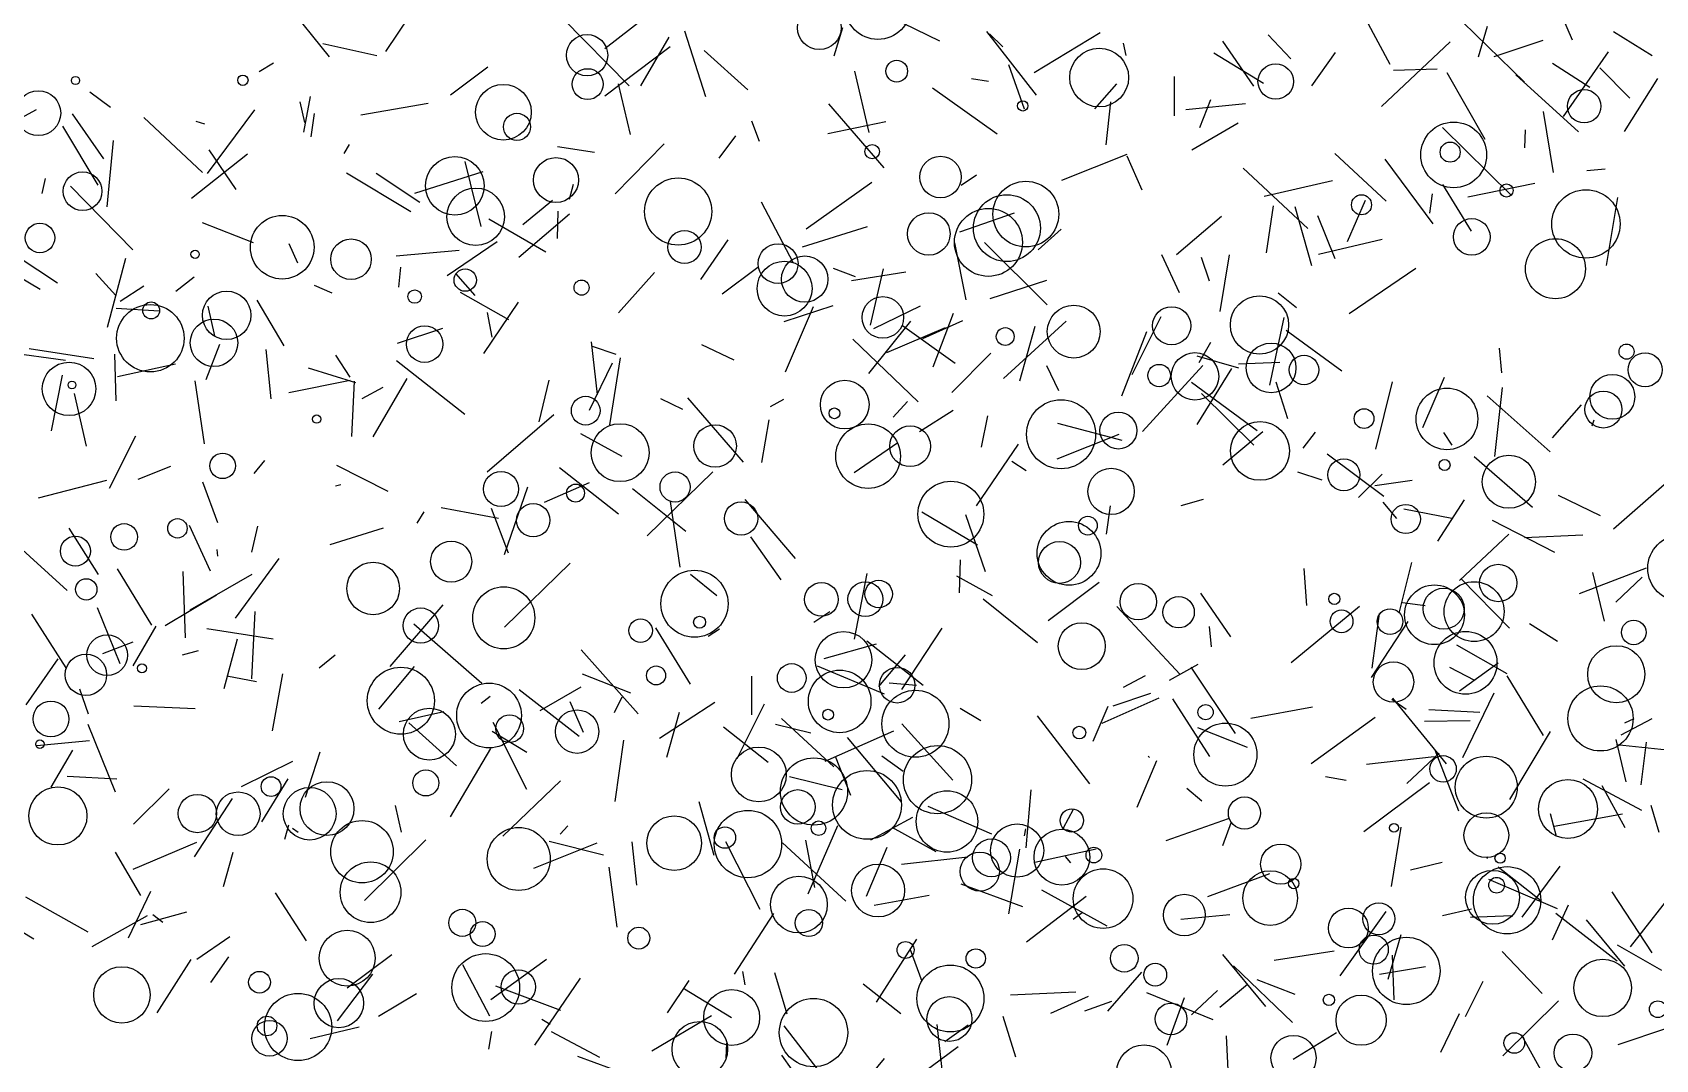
# Model space of a CAD drawing. Header units: millimetres. Extents: x -15 to 2017, y -16 to 2019.
# Drawn here: x 564.4 to 1034, y 294.9 to 592.2 of the extents above; entities that cross this region are included whole.
import ezdxf

# ---------------------------------------------------------------- set-up
doc = ezdxf.new("R2010")
doc.units = ezdxf.units.MM

msp = doc.modelspace()

# ---------------------------------------------------------------- linework, layer by layer
at = {"color": 23}
for p, q in [((1001.6, 609.1), (1009.86, 590.05)), ((802.5, 521.47), (796.13, 523.88)), ((702.24, 508.94), (688.3, 516.86)), ((711.03, 479.44), (713.92, 491.55)), ((864.81, 351.8), (863.28, 353.68))]:
    msp.add_line(p, q, dxfattribs=at)
at = {"color": 190}
for p, q in [((666.68, 586.65), (679.31, 605.51)), ((1032.99, 325.77), (1021.38, 343.39))]:
    msp.add_line(p, q, dxfattribs=at)
at = {"color": 200}
for p, q in [((748.45, 601.77), (730, 587.44)), ((848.44, 539.84), (832.62, 534.35)), ((941.25, 526.63), (936.24, 539.07)), ((558.26, 445.4), (574.51, 430.65)), ((856.36, 343.97), (875.27, 333.58))]:
    msp.add_line(p, q, dxfattribs=at)
at = {"color": 28}
msp.add_line((957.24, 582.92), (946.51, 602.84), dxfattribs=at)
at = {"color": 218}
msp.add_line((637.82, 600.53), (650.23, 585.13), dxfattribs=at)
at = {"color": 173}
for p, q in [((809.17, 598.35), (826.86, 589.71)), ((1000.65, 340.95), (988.4, 350.51))]:
    msp.add_line(p, q, dxfattribs=at)
at = {"color": 81}
for p, q in [((717.84, 596.17), (737.1, 576.67)), ((764, 516.55), (774.25, 524.19)), ((629.39, 514.69), (637.21, 501.41)), ((723.01, 476.08), (734.92, 469.48))]:
    msp.add_line(p, q, dxfattribs=at)
at = {"color": 84}
for p, q in [((759.21, 573.55), (753.16, 592.55)), ((1005.57, 338.5), (985.73, 347.02)), ((823.88, 342.39), (807.91, 339.47)), ((906.02, 306.39), (886.81, 314.19))]:
    msp.add_line(p, q, dxfattribs=at)
at = {"color": 237}
for p, q in [((798.81, 593.5), (796.23, 585.27)), ((794.51, 562.91), (811.33, 566.38)), ((934.74, 396.87), (916.93, 393.54))]:
    msp.add_line(p, q, dxfattribs=at)
at = {"color": 80}
msp.add_line((840.38, 592.45), (854.81, 574.01), dxfattribs=at)
at = {"color": 136}
for p, q in [((845.18, 588.01), (841.28, 591.77)), ((915.37, 571.47), (898.12, 569.75)), ((842.12, 429.12), (831.88, 434.76))]:
    msp.add_line(p, q, dxfattribs=at)
at = {"color": 158}
msp.add_line((854.2, 580.58), (873.28, 592.12), dxfattribs=at)
at = {"color": 71}
for p, q in [((978.2, 595.11), (996.08, 577.79)), ((634.21, 583.28), (630.04, 580.74)), ((944.87, 531.69), (950.03, 543.63)), ((944.47, 375.61), (938.48, 376.74)), ((562.44, 342), (580.45, 331.85))]:
    msp.add_line(p, q, dxfattribs=at)
at = {"color": 47}
for p, q in [((982.79, 585.06), (985.31, 593.99)), ((861.37, 488.39), (857.86, 495.67)), ((593.5, 415.68), (584.7, 412.28))]:
    msp.add_line(p, q, dxfattribs=at)
at = {"color": 233}
for p, q in [((1033, 585.44), (1021.82, 592.36)), ((1030.04, 366.96), (1013, 376.04))]:
    msp.add_line(p, q, dxfattribs=at)
at = {"color": 2}
msp.add_line((664.11, 585.37), (648.45, 588.83), dxfattribs=at)
at = {"color": 201}
for p, q in [((748.92, 587.96), (730.04, 573.68)), ((595.07, 462.82), (604.44, 466.61)), ((761.3, 464.95), (742.28, 446.43)), ((611.89, 357.72), (593.48, 349.85))]:
    msp.add_line(p, q, dxfattribs=at)
at = {"color": 206}
for p, q in [((748.52, 590.79), (740.36, 576.75)), ((605.91, 517.3), (611.27, 521.44))]:
    msp.add_line(p, q, dxfattribs=at)
at = {"color": 185}
for p, q in [((758.8, 586.97), (771.43, 575.58)), ((552.64, 532.27), (571.71, 519.71)), ((810.5, 523.73), (806.78, 507.44)), ((790.27, 512.77), (782.14, 493.83))]:
    msp.add_line(p, q, dxfattribs=at)
at = {"color": 100}
for p, q in [((880.79, 585.45), (880.09, 589.02)), ((586.7, 460.29), (594.32, 475.44)), ((613.68, 462.12), (617.98, 450.31)), ((981.71, 404.56), (974.43, 408.35)), ((713.88, 358.08), (729.68, 354.15))]:
    msp.add_line(p, q, dxfattribs=at)
at = {"color": 90}
for p, q in [((908.72, 589.64), (917.63, 576.62)), ((563.5, 500.64), (582.17, 497.83))]:
    msp.add_line(p, q, dxfattribs=at)
at = {"color": 230}
for p, q in [((928.41, 584.5), (921.89, 591.52)), ((945.29, 510.85), (964.6, 523.89)), ((662.99, 475.16), (672.82, 491.99)), ((627.9, 435.26), (610.01, 424.95)), ((753.09, 315.34), (766.67, 307.07))]:
    msp.add_line(p, q, dxfattribs=at)
at = {"color": 70}
for p, q in [((954.68, 570.71), (974.55, 589.46)), ((696.19, 582.09), (685.36, 574)), ((652.07, 460.92), (653.68, 461.32)), ((760.9, 307.53), (743.66, 297.26)), ((794.62, 288.14), (781.87, 304.6))]:
    msp.add_line(p, q, dxfattribs=at)
at = {"color": 93}
for p, q in [((1001.31, 589.8), (987.17, 585.06)), ((748.11, 308.35), (754.44, 317.77))]:
    msp.add_line(p, q, dxfattribs=at)
at = {"color": 9}
for p, q in [((851.42, 569.93), (846.9, 582.78)), ((580.11, 472.38), (576.59, 487.67)), ((673.29, 392.29), (687.14, 379.85))]:
    msp.add_line(p, q, dxfattribs=at)
at = {"color": 235}
for p, q in [((906.2, 586.31), (920.54, 577.45)), ((652.4, 466.88), (667.28, 459.38))]:
    msp.add_line(p, q, dxfattribs=at)
at = {"color": 116}
for p, q in [((941.27, 586.39), (934.45, 576.71)), ((851.41, 359.59), (851.78, 361.68))]:
    msp.add_line(p, q, dxfattribs=at)
at = {"color": 205}
for p, q in [((1014.97, 576.27), (1004.16, 583.16)), ((1018.02, 452.27), (1005.89, 458.12)), ((609.79, 449.51), (615.89, 436.32)), ((599.24, 336.87), (602.2, 334.59))]:
    msp.add_line(p, q, dxfattribs=at)
at = {"color": 89}
for p, q in [((1020.28, 586.58), (1007.2, 567.8)), ((935.49, 476.45), (931.97, 471.87)), ((725.48, 461.79), (712.48, 456.12))]:
    msp.add_line(p, q, dxfattribs=at)
at = {"color": 34}
for p, q in [((806.44, 563.25), (802.3, 580.92)), ((589.09, 492.58), (605.85, 496.26)), ((723.21, 413.45), (739.69, 394.96))]:
    msp.add_line(p, q, dxfattribs=at)
at = {"color": 236}
for p, q in [((841.01, 577.99), (836.11, 578.7)), ((811.58, 499.53), (828.59, 506.72)), ((810.9, 400.62), (791.52, 408.77))]:
    msp.add_line(p, q, dxfattribs=at)
at = {"color": 180}
for p, q in [((894.68, 579.4), (894.67, 568.03)), ((716.32, 532.55), (716.53, 540.4))]:
    msp.add_line(p, q, dxfattribs=at)
at = {"color": 168}
msp.add_line((958.15, 581.29), (970.8, 581.63), dxfattribs=at)
at = {"color": 164}
for p, q in [((973.59, 580.56), (984.55, 561.29)), ((591.35, 526.7), (586.03, 506.73)), ((886.7, 505.48), (879.49, 486.93)), ((752.62, 483.06), (746.22, 486.11))]:
    msp.add_line(p, q, dxfattribs=at)
at = {"color": 243}
for p, q in [((1011.66, 563.43), (993.55, 579.93)), ((857.81, 520.32), (841.37, 515.03))]:
    msp.add_line(p, q, dxfattribs=at)
at = {"color": 252}
for p, q in [((1017.89, 581.93), (1026.5, 573.11)), ((676.53, 542.97), (663.88, 551.32)), ((748, 382.39), (751.65, 395.42))]:
    msp.add_line(p, q, dxfattribs=at)
at = {"color": 217}
for p, q in [((1025, 563.45), (1034.58, 578.84)), ((989.51, 493.6), (988.8, 500.74)), ((599.02, 420.59), (589.07, 436.87))]:
    msp.add_line(p, q, dxfattribs=at)
at = {"color": 189}
msp.add_line((581.02, 574.98), (587.04, 570.57), dxfattribs=at)
at = {"color": 162}
for p, q in [((644.74, 573.61), (642.88, 563.33)), ((837.81, 443.73), (821.76, 453.35)), ((768.33, 382.01), (776.16, 397.86))]:
    msp.add_line(p, q, dxfattribs=at)
at = {"color": 10}
for p, q in [((737.44, 562.64), (733.97, 577.25)), ((876.31, 572.09), (874.94, 559.63)), ((694.23, 535.97), (689.57, 554.83))]:
    msp.add_line(p, q, dxfattribs=at)
at = {"color": 178}
for p, q in [((824.8, 576.1), (843.52, 562.86)), ((805.95, 535.91), (787.07, 529.97)), ((941.63, 302.59), (929.15, 294.87))]:
    msp.add_line(p, q, dxfattribs=at)
at = {"color": 163}
for p, q in [((871.75, 570.06), (878.14, 577.27)), ((914.71, 552.87), (933.39, 535.44)), ((731.43, 478.61), (734.56, 497.99)), ((1004.67, 362.38), (1024.37, 366.02))]:
    msp.add_line(p, q, dxfattribs=at)
at = {"color": 58}
for p, q in [((549.02, 561.02), (565.61, 569.85)), ((638.57, 531.09), (641.07, 525.51))]:
    msp.add_line(p, q, dxfattribs=at)
at = {"color": 242}
for p, q in [((575.94, 568.56), (585.04, 555.62)), ((683.04, 506.45), (669.93, 502.09)), ((901.28, 498.59), (913.3, 495.04)), ((832.63, 429.92), (832.87, 439.5)), ((907.29, 314.82), (899.76, 307.79))]:
    msp.add_line(p, q, dxfattribs=at)
at = {"color": 76}
msp.add_line((628.69, 569.77), (615, 551.29), dxfattribs=at)
at = {"color": 79}
msp.add_line((643.23, 566.12), (641.88, 572.07), dxfattribs=at)
at = {"color": 246}
msp.add_line((645.91, 568.7), (644.95, 561.99), dxfattribs=at)
at = {"color": 4}
for p, q in [((659.46, 568.36), (678.96, 571.7)), ((696.77, 307.46), (688.99, 322.28))]:
    msp.add_line(p, q, dxfattribs=at)
at = {"color": 223}
for p, q in [((810.8, 552.93), (794.79, 571.55)), ((751.84, 437.4), (749, 456.35)), ((990.91, 405.93), (1001.41, 388.66))]:
    msp.add_line(p, q, dxfattribs=at)
at = {"color": 60}
for p, q in [((905.22, 572.7), (902.05, 564.51)), ((996.03, 445.93), (1012.9, 446.75)), ((735.42, 387.29), (732.88, 369.61))]:
    msp.add_line(p, q, dxfattribs=at)
at = {"color": 226}
for p, q in [((1004.46, 551.65), (1001.57, 569.31)), ((714.87, 543.53), (706.34, 536.52)), ((789.6, 389.31), (779.34, 391.85)), ((853.25, 372.94), (851.83, 356.11))]:
    msp.add_line(p, q, dxfattribs=at)
at = {"color": 143}
msp.add_line((583.43, 547.95), (573.27, 565.08), dxfattribs=at)
at = {"color": 20}
for p, q in [((596.71, 567.56), (613.68, 551.67)), ((1011.97, 429.79), (1031.32, 437.18)), ((886.31, 405.91), (879.99, 402.59))]:
    msp.add_line(p, q, dxfattribs=at)
at = {"color": 86}
for p, q in [((611.69, 566.45), (614.18, 565.69)), ((833.02, 345.71), (850.79, 339.16)), ((564.84, 329.75), (545.62, 341.25))]:
    msp.add_line(p, q, dxfattribs=at)
at = {"color": 172}
for p, q in [((772.41, 566.57), (774.7, 560.67)), ((683.15, 426.45), (667.85, 408.64))]:
    msp.add_line(p, q, dxfattribs=at)
at = {"color": 250}
for p, q in [((899.84, 558.17), (913.18, 565.99)), ((814.79, 473.4), (802.12, 464.65)), ((805.72, 342.14), (811.73, 356.35)), ((1037.4, 303.93), (1023.03, 299.17))]:
    msp.add_line(p, q, dxfattribs=at)
at = {"color": 39}
for p, q in [((972.33, 564.62), (992.31, 544.99)), ((991.8, 370.12), (1003.6, 389.84))]:
    msp.add_line(p, q, dxfattribs=at)
at = {"color": 120}
msp.add_line((996.21, 563.93), (996.06, 558.72), dxfattribs=at)
at = {"color": 52}
for p, q in [((587.84, 560.9), (586.01, 541.71)), ((754.79, 403.48), (744.78, 419.83)), ((620.63, 405.95), (629.3, 404.3))]:
    msp.add_line(p, q, dxfattribs=at)
at = {"color": 121}
for p, q in [((654.6, 557.12), (656.2, 559.76)), ((890.3, 399.44), (873.83, 392.13))]:
    msp.add_line(p, q, dxfattribs=at)
at = {"color": 231}
for p, q in [((727.03, 557.45), (716.31, 559.1)), ((991.48, 446.91), (977.22, 433.49)), ((764.35, 391.16), (777.29, 380.99)), ((977.16, 308.08), (971.72, 296.92))]:
    msp.add_line(p, q, dxfattribs=at)
at = {"color": 207}
for p, q in [((732.99, 545.41), (747.19, 559.91)), ((627.94, 441.74), (629.68, 449.27)), ((665.86, 448.7), (650.49, 443.83)), ((893.34, 404.64), (901.7, 409.28)), ((595.77, 333.97), (609.1, 337.66))]:
    msp.add_line(p, q, dxfattribs=at)
at = {"color": 38}
for p, q in [((763.1, 555.76), (767.93, 562.28)), ((968.71, 539.87), (969.48, 545.47))]:
    msp.add_line(p, q, dxfattribs=at)
at = {"color": 57}
for p, q in [((610.41, 544.2), (626.69, 557)), ((576.02, 384.4), (569.78, 373.69))]:
    msp.add_line(p, q, dxfattribs=at)
at = {"color": 154}
for p, q in [((623.36, 546.74), (615.6, 558.14)), ((937.55, 462.54), (930.44, 464.87)), ((821.85, 317.47), (818.42, 326.65))]:
    msp.add_line(p, q, dxfattribs=at)
at = {"color": 63}
for p, q in [((862.2, 549.39), (881.08, 556.95)), ((807.21, 548.7), (788.29, 535.26)), ((1012.48, 484.34), (1004.1, 474.87)), ((902.33, 429.85), (910.98, 417.18))]:
    msp.add_line(p, q, dxfattribs=at)
at = {"color": 97}
for p, q in [((885.44, 546.48), (881.13, 556.34)), ((813.08, 362.12), (825.78, 355.08)), ((1008.64, 339.54), (1004.03, 329.47))]:
    msp.add_line(p, q, dxfattribs=at)
at = {"color": 135}
for p, q in [((956.03, 543.36), (941.22, 557.15)), ((763.18, 419.48), (759.94, 417.35))]:
    msp.add_line(p, q, dxfattribs=at)
at = {"color": 166}
for p, q in [((955.68, 555.46), (969.54, 536.76)), ((722.61, 388.41), (705.28, 401.85)), ((637.46, 358.7), (638.57, 362.81))]:
    msp.add_line(p, q, dxfattribs=at)
at = {"color": 18}
for p, q in [((567.26, 545.59), (568.24, 549.92)), ((618.05, 440.56), (617.87, 442.46)), ((1003.43, 366.1), (1005.23, 359.53))]:
    msp.add_line(p, q, dxfattribs=at)
at = {"color": 106}
for p, q in [((655.28, 551.54), (673.94, 540.35)), ((585.85, 462.43), (566.13, 457.38))]:
    msp.add_line(p, q, dxfattribs=at)
at = {"color": 169}
for p, q in [((675.04, 545.67), (694.84, 551.94)), ((1005.15, 337.27), (1022.81, 323.44))]:
    msp.add_line(p, q, dxfattribs=at)
at = {"color": 27}
for p, q in [((833.06, 547.93), (837.56, 550.97)), ((955.4, 457.89), (938.97, 470.13))]:
    msp.add_line(p, q, dxfattribs=at)
at = {"color": 199}
msp.add_line((1014.12, 552.22), (1019.35, 552.73), dxfattribs=at)
at = {"color": 222}
for p, q in [((593.46, 529.2), (575.42, 547.65)), ((845.33, 492), (863.49, 508.56)), ((677.7, 453.37), (675.59, 450.14)), ((697.06, 312.28), (713.19, 323.89))]:
    msp.add_line(p, q, dxfattribs=at)
at = {"color": 197}
for p, q in [((720.9, 548.19), (719.71, 543.85)), ((801.4, 520.34), (817.13, 522.89)), ((700.97, 420.03), (719.97, 438.59)), ((809.25, 402.82), (817.03, 412.04)), ((644.77, 300.99), (658.99, 304.36)), ((826.01, 304.98), (827.48, 292.03))]:
    msp.add_line(p, q, dxfattribs=at)
at = {"color": 115}
for p, q in [((940.52, 549.19), (920.79, 544.65)), ((719.83, 539.53), (705.14, 527.03)), ((895.36, 527.85), (908.4, 539)), ((902.6, 487.69), (917.74, 472.7)), ((670.48, 392.74), (683.44, 395.65))]:
    msp.add_line(p, q, dxfattribs=at)
at = {"color": 19}
msp.add_line((980.72, 534.66), (972.38, 548.13), dxfattribs=at)
at = {"color": 74}
msp.add_line((999.07, 548.44), (979.67, 544.44), dxfattribs=at)
at = {"color": 203}
for p, q in [((775.27, 543.15), (784.49, 525.48)), ((908.81, 356.83), (911.29, 363.7))]:
    msp.add_line(p, q, dxfattribs=at)
at = {"color": 98}
for p, q in [((921.44, 528.38), (923.49, 542)), ((717.33, 309.1), (698.49, 316.12)), ((989.75, 295.98), (1005.91, 311.84))]:
    msp.add_line(p, q, dxfattribs=at)
at = {"color": 208}
for p, q in [((934.58, 524.61), (929.68, 541.71)), ((665.8, 489.39), (659.77, 486.08))]:
    msp.add_line(p, q, dxfattribs=at)
at = {"color": 95}
msp.add_line((1019.8, 524.74), (1023.01, 544.4), dxfattribs=at)
at = {"color": 118}
for p, q in [((628.37, 531.23), (613.6, 537.05)), ((813.46, 480.78), (817.55, 485.35))]:
    msp.add_line(p, q, dxfattribs=at)
at = {"color": 41}
for p, q in [((696.46, 538.24), (712.92, 528.64)), ((753.47, 447.75), (738, 460.09)), ((647.53, 383.81), (643.38, 370.68)), ((796.63, 382.67), (801.13, 371.43))]:
    msp.add_line(p, q, dxfattribs=at)
at = {"color": 55}
for p, q in [((684.39, 521.81), (698.91, 531.65)), ((860.82, 468.71), (878.79, 475.86)), ((960.78, 427.12), (967.34, 426.25))]:
    msp.add_line(p, q, dxfattribs=at)
at = {"color": 53}
msp.add_line((757.76, 520.62), (765.66, 532.16), dxfattribs=at)
at = {"color": 194}
for p, q in [((831.17, 531.29), (834.45, 514.81)), ((638.65, 487.94), (656.39, 491.52))]:
    msp.add_line(p, q, dxfattribs=at)
at = {"color": 179}
msp.add_line((857.93, 513.33), (839.83, 531.38), dxfattribs=at)
at = {"color": 151}
for p, q in [((855.38, 529.26), (862.07, 535.23)), ((936.49, 527.94), (954.88, 532.34))]:
    msp.add_line(p, q, dxfattribs=at)
at = {"color": 46}
msp.add_line((566.66, 517.74), (547.34, 529.23), dxfattribs=at)
at = {"color": 32}
for p, q in [((687.91, 529.04), (669.65, 527.42)), ((877.09, 397.28), (887.93, 400.88)), ((865.46, 367.27), (862.62, 361.82)), ((781.14, 296.14), (784.07, 291.89))]:
    msp.add_line(p, q, dxfattribs=at)
at = {"color": 12}
msp.add_line((896.21, 516.75), (891.12, 527.81), dxfattribs=at)
at = {"color": 31}
for p, q in [((902.48, 527.08), (904.82, 520.23)), ((744.37, 522.69), (734.01, 511.03)), ((574.49, 376.88), (588.87, 376.15))]:
    msp.add_line(p, q, dxfattribs=at)
at = {"color": 61}
for p, q in [((908.05, 511.35), (910.76, 527.84)), ((695.01, 499.26), (705.08, 514.13)), ((772.41, 405.84), (772.42, 394.61))]:
    msp.add_line(p, q, dxfattribs=at)
at = {"color": 16}
for p, q in [((588.55, 516), (582.78, 522.4)), ((813.48, 389.96), (793.61, 381.1))]:
    msp.add_line(p, q, dxfattribs=at)
at = {"color": 142}
for p, q in [((670.45, 518.42), (671.02, 524.27)), ((902.97, 495.81), (885.53, 476.65))]:
    msp.add_line(p, q, dxfattribs=at)
at = {"color": 64}
for p, q in [((686.81, 522.39), (692.45, 516.01)), ((834.36, 452.65), (840.02, 436.16))]:
    msp.add_line(p, q, dxfattribs=at)
at = {"color": 22}
for p, q in [((596.69, 518.75), (589.78, 514.27)), ((901.95, 496.64), (905.27, 502.53))]:
    msp.add_line(p, q, dxfattribs=at)
at = {"color": 128}
for p, q in [((645.92, 518.98), (651.01, 516.79)), ((781.06, 433.68), (772.29, 446.18))]:
    msp.add_line(p, q, dxfattribs=at)
at = {"color": 247}
for p, q in [((930.07, 512.49), (924.82, 516.72)), ((775.4, 467.68), (777.54, 480.05)), ((821.09, 476.67), (830.76, 482.88)), ((719.87, 398.48), (723.71, 389.66))]:
    msp.add_line(p, q, dxfattribs=at)
at = {"color": 36}
for p, q in [((601.12, 511.52), (588.62, 512.23)), ((845.13, 307.4), (848.77, 295.7))]:
    msp.add_line(p, q, dxfattribs=at)
at = {"color": 129}
for p, q in [((617.21, 504.36), (615.27, 512.92)), ((745.86, 387.93), (761.8, 398.3))]:
    msp.add_line(p, q, dxfattribs=at)
at = {"color": 249}
for p, q in [((781.89, 508.53), (796.04, 513.14)), ((980.38, 392.9), (967.17, 392.75))]:
    msp.add_line(p, q, dxfattribs=at)
at = {"color": 253}
for p, q in [((807.85, 506.51), (821.33, 513.04)), ((1025.1, 392.38), (1027.74, 393.59))]:
    msp.add_line(p, q, dxfattribs=at)
at = {"color": 212}
msp.add_line((697.42, 504), (696.09, 511.09), dxfattribs=at)
at = {"color": 219}
for p, q in [((818.42, 508.58), (806.26, 493.41)), ((1016.12, 479.97), (1015.56, 478.25)), ((920.4, 476.6), (908.83, 466.92)), ((997.54, 421.06), (1005.57, 415.96))]:
    msp.add_line(p, q, dxfattribs=at)
at = {"color": 216}
for p, q in [((816.09, 507.31), (831.34, 496.44)), ((911.26, 494.9), (901.26, 478.72)), ((1021.81, 448.46), (1039.53, 463.98))]:
    msp.add_line(p, q, dxfattribs=at)
at = {"color": 240}
for p, q in [((821.99, 503.55), (833.59, 508.77)), ((832.83, 396.56), (838.76, 393.01))]:
    msp.add_line(p, q, dxfattribs=at)
at = {"color": 195}
for p, q in [((830.77, 510.82), (824.9, 495.28)), ((879.63, 474.02), (861.01, 479.01)), ((603.95, 373.25), (593.63, 363.02))]:
    msp.add_line(p, q, dxfattribs=at)
at = {"color": 127}
for p, q in [((850.11, 491.3), (854.47, 507.12)), ((806.92, 358.46), (819.11, 365.02))]:
    msp.add_line(p, q, dxfattribs=at)
at = {"color": 105}
msp.add_line((890.88, 509.83), (882.51, 493.09), dxfattribs=at)
at = {"color": 204}
for p, q in [((922.36, 490.09), (926.49, 509.68)), ((580.98, 387.11), (565.7, 385.71))]:
    msp.add_line(p, q, dxfattribs=at)
at = {"color": 191}
for p, q in [((726.08, 502.59), (727.84, 487.33)), ((578.06, 402.13), (580.58, 394.94)), ((660.52, 340.93), (678.24, 358.46))]:
    msp.add_line(p, q, dxfattribs=at)
at = {"color": 91}
for p, q in [((801.74, 503.42), (820.65, 485.29)), ((972.28, 351.88), (963.11, 349.69))]:
    msp.add_line(p, q, dxfattribs=at)
at = {"color": 210}
msp.add_line((943.24, 494.14), (927.14, 505.86), dxfattribs=at)
at = {"color": 221}
for p, q in [((557.09, 499.61), (574.02, 497.34)), ((899.53, 408.4), (912.38, 389.27)), ((788.1, 358.38), (790.7, 344.64))]:
    msp.add_line(p, q, dxfattribs=at)
at = {"color": 214}
for p, q in [((588.65, 485.54), (588.28, 499.01)), ((835.16, 304.82), (828.35, 300.02))]:
    msp.add_line(p, q, dxfattribs=at)
at = {"color": 103}
for p, q in [((614.65, 491.71), (618.65, 501.9)), ((795.95, 277.09), (810.93, 295.2))]:
    msp.add_line(p, q, dxfattribs=at)
at = {"color": 228}
for p, q in [((631.93, 500.4), (633.45, 486.08)), ((707.45, 373.08), (697.68, 392.41))]:
    msp.add_line(p, q, dxfattribs=at)
at = {"color": 87}
msp.add_line((656.34, 492.37), (652.24, 498.74), dxfattribs=at)
at = {"color": 139}
msp.add_line((726.35, 501.4), (733.21, 499.02), dxfattribs=at)
at = {"color": 7}
for p, q in [((767.46, 497.31), (758.05, 501.78)), ((754.76, 435.34), (762.37, 429.15)), ((820.19, 329.68), (808.49, 311.46)), ((875.53, 308.91), (885.31, 320.19)), ((714.22, 305), (711.79, 306.48))]:
    msp.add_line(p, q, dxfattribs=at)
at = {"color": 8}
for p, q in [((841.71, 499.29), (830.36, 487.91)), ((643.68, 329.27), (634.74, 343.16))]:
    msp.add_line(p, q, dxfattribs=at)
at = {"color": 11}
for p, q in [((570, 476.88), (573.16, 493)), ((805.76, 435.53), (802.19, 416.58))]:
    msp.add_line(p, q, dxfattribs=at)
at = {"color": 37}
for p, q in [((644.19, 495.11), (657.94, 490.82)), ((954.12, 319.63), (967.4, 321.76))]:
    msp.add_line(p, q, dxfattribs=at)
at = {"color": 175}
for p, q in [((689.52, 481.54), (669.8, 497.16)), ((988.48, 409.59), (977.21, 401.46))]:
    msp.add_line(p, q, dxfattribs=at)
at = {"color": 124}
for p, q in [((725.62, 482.84), (732.25, 496.51)), ((904.41, 342.03), (922.41, 348.68))]:
    msp.add_line(p, q, dxfattribs=at)
at = {"color": 229}
for p, q in [((913.35, 496.24), (925.27, 496.68)), ((793.46, 410.98), (808.61, 415.2)), ((647.35, 408.28), (652.02, 412.01)), ((969.89, 382.52), (950.33, 380.28))]:
    msp.add_line(p, q, dxfattribs=at)
at = {"color": 133}
msp.add_line((611.43, 491.33), (614.12, 473.11), dxfattribs=at)
at = {"color": 239}
for p, q in [((657.55, 491.19), (656.74, 475.17)), ((830.65, 375.76), (815.92, 392.01))]:
    msp.add_line(p, q, dxfattribs=at)
at = {"color": 21}
for p, q in [((899.75, 490.9), (918.69, 476.95)), ((664.66, 396.29), (675, 408.67)), ((641.28, 360.61), (639.63, 361.77))]:
    msp.add_line(p, q, dxfattribs=at)
at = {"color": 117}
for p, q in [((927.55, 480.34), (924.2, 490.95)), ((796.28, 379.62), (781.17, 393.54))]:
    msp.add_line(p, q, dxfattribs=at)
at = {"color": 192}
for p, q in [((957.77, 491.07), (952.98, 471.57)), ((884.04, 367.89), (889.74, 381.42))]:
    msp.add_line(p, q, dxfattribs=at)
at = {"color": 152}
for p, q in [((966.64, 477.78), (972.94, 492.34)), ((975.03, 451.5), (961.11, 454.18)), ((873.04, 432.96), (858.31, 421.85)), ((816.36, 378.29), (810.15, 382.7)), ((598.59, 343.54), (592.12, 329.96))]:
    msp.add_line(p, q, dxfattribs=at)
at = {"color": 92}
msp.add_line((987.45, 469.44), (989.72, 489.41), dxfattribs=at)
at = {"color": 66}
for p, q in [((753.97, 486.41), (770.07, 467.82)), ((977.07, 366.72), (970.17, 384.46)), ((717.18, 375.53), (700.47, 359.53))]:
    msp.add_line(p, q, dxfattribs=at)
at = {"color": 132}
msp.add_line((777.9, 483.89), (781.81, 485.98), dxfattribs=at)
at = {"color": 224}
for p, q in [((985.22, 486.96), (1003.47, 470.8)), ((878.16, 425.98), (896.46, 406.35)), ((622.2, 370.42), (611.19, 353.59))]:
    msp.add_line(p, q, dxfattribs=at)
at = {"color": 62}
for p, q in [((695.98, 465.02), (715.22, 481.61)), ((962.3, 421.62), (951.7, 405.42))]:
    msp.add_line(p, q, dxfattribs=at)
at = {"color": 114}
for p, q in [((840.76, 481.19), (838.85, 472.12)), ((702.13, 441.47), (697.25, 454.36)), ((841.96, 360.07), (823.58, 368.08)), ((764.91, 358.01), (774.82, 338.44))]:
    msp.add_line(p, q, dxfattribs=at)
at = {"color": 138}
for p, q in [((975.11, 472.74), (972.69, 476.34)), ((564.14, 423.76), (574.06, 408.26)), ((593.81, 397.21), (611.49, 396.48))]:
    msp.add_line(p, q, dxfattribs=at)
at = {"color": 244}
for p, q in [((837.55, 455.13), (849.7, 473.03)), ((985.21, 353.06), (985.5, 353.63)), ((980.7, 338.42), (972.3, 336.48))]:
    msp.add_line(p, q, dxfattribs=at)
at = {"color": 67}
msp.add_line((631.61, 468.23), (628.45, 464.5), dxfattribs=at)
at = {"color": 29}
for p, q in [((733.98, 452.73), (716.93, 466.15)), ((869.82, 313.15), (858.91, 308.19))]:
    msp.add_line(p, q, dxfattribs=at)
at = {"color": 6}
for p, q in [((847.79, 468.08), (851.93, 465.34)), ((875.1, 446.91), (876.3, 455.16))]:
    msp.add_line(p, q, dxfattribs=at)
at = {"color": 156}
for p, q in [((981.51, 469.44), (998.36, 454.71)), ((955.11, 456.21), (959, 451.52)), ((580.44, 391.91), (588.42, 372.33))]:
    msp.add_line(p, q, dxfattribs=at)
at = {"color": 25}
for p, q in [((707.67, 460.54), (700.94, 440.94)), ((887.2, 382.73), (887.62, 382.29))]:
    msp.add_line(p, q, dxfattribs=at)
at = {"color": 109}
for p, q in [((954.88, 464.29), (948.06, 457.54)), ((962.04, 374.74), (971.34, 383.58)), ((696.47, 297.92), (697.29, 303))]:
    msp.add_line(p, q, dxfattribs=at)
at = {"color": 146}
msp.add_line((963.52, 462.43), (952.74, 460.94), dxfattribs=at)
at = {"color": 73}
msp.add_line((785.16, 439.89), (770.61, 456.99), dxfattribs=at)
at = {"color": 107}
msp.add_line((903.11, 456.99), (896.67, 455.13), dxfattribs=at)
at = {"color": 51}
for p, q in [((970.96, 444.89), (978.74, 456.91)), ((1015.72, 435.82), (1019.08, 421.77)), ((674.78, 420.95), (694.42, 403.79)), ((854.44, 351.99), (872.1, 355.87))]:
    msp.add_line(p, q, dxfattribs=at)
at = {"color": 170}
for p, q in [((699.22, 451.51), (682.67, 454.54)), ((662.83, 319.59), (652.61, 306.1))]:
    msp.add_line(p, q, dxfattribs=at)
at = {"color": 101}
for p, q in [((1004.8, 441.59), (986.82, 450.86)), ((1025.21, 361.95), (1018.51, 374.07)), ((876.6, 311.66), (868.74, 308.9))]:
    msp.add_line(p, q, dxfattribs=at)
at = {"color": 188}
for p, q in [((574.95, 448.7), (583.44, 435.3)), ((583.16, 425.72), (589.77, 409.46)), ((1031.27, 386.75), (1029.66, 374.35))]:
    msp.add_line(p, q, dxfattribs=at)
at = {"color": 130}
for p, q in [((635.72, 439.92), (623.07, 422.65)), ((1030.1, 434.48), (1022.51, 427.27))]:
    msp.add_line(p, q, dxfattribs=at)
at = {"color": 209}
msp.add_line((933.07, 426.28), (932.3, 437.01), dxfattribs=at)
at = {"color": 150}
for p, q in [((963.34, 438.73), (959.77, 424.44)), ((991.02, 406.56), (976.43, 414.77)), ((723.11, 402.65), (711.22, 395.76))]:
    msp.add_line(p, q, dxfattribs=at)
at = {"color": 83}
for p, q in [((607.95, 436.17), (608.65, 416.97)), ((805.76, 416.07), (822.06, 403.27))]:
    msp.add_line(p, q, dxfattribs=at)
at = {"color": 181}
for p, q in [((977.74, 434.03), (991.75, 419.77)), ((621.59, 330.39), (611.99, 323.84))]:
    msp.add_line(p, q, dxfattribs=at)
at = {"color": 78}
for p, q in [((602.85, 420.47), (617.65, 429.42)), ((941.01, 326.26), (923.64, 323.54))]:
    msp.add_line(p, q, dxfattribs=at)
at = {"color": 14}
for p, q in [((839.44, 428.21), (855.17, 415.57)), ((871.26, 387.02), (875.6, 397.13))]:
    msp.add_line(p, q, dxfattribs=at)
at = {"color": 225}
for p, q in [((627.92, 405.05), (628.91, 424.6)), ((600.15, 420.31), (593.51, 408.79))]:
    msp.add_line(p, q, dxfattribs=at)
at = {"color": 153}
msp.add_line((795.11, 424.44), (790.45, 421.37), dxfattribs=at)
at = {"color": 174}
msp.add_line((928.51, 409.83), (948.35, 426.14), dxfattribs=at)
at = {"color": 245}
for p, q in [((954, 424), (951.91, 408.18)), ((870.28, 374.67), (855.2, 394.36)), ((929.73, 313.69), (918.68, 317.97))]:
    msp.add_line(p, q, dxfattribs=at)
at = {"color": 196}
for p, q in [((614.86, 419.68), (634.1, 416.67)), ((921.25, 310.24), (908.79, 325.25))]:
    msp.add_line(p, q, dxfattribs=at)
at = {"color": 147}
msp.add_line((827.52, 419.69), (815.88, 402.02), dxfattribs=at)
at = {"color": 17}
for p, q in [((904.87, 420.26), (905.43, 414.37)), ((727.75, 357.54), (709.41, 350.13))]:
    msp.add_line(p, q, dxfattribs=at)
at = {"color": 134}
msp.add_line((607.81, 412.01), (612.46, 413.23), dxfattribs=at)
at = {"color": 232}
msp.add_line((619.92, 402.28), (623.79, 416.6), dxfattribs=at)
at = {"color": 187}
msp.add_line((562.58, 397.5), (571.92, 410.85), dxfattribs=at)
at = {"color": 85}
for p, q in [((633.88, 390.05), (636.89, 406.49)), ((757.19, 369.61), (761.58, 354.02))]:
    msp.add_line(p, q, dxfattribs=at)
at = {"color": 122}
msp.add_line((723.42, 406.56), (737.44, 401.06), dxfattribs=at)
at = {"color": 155}
msp.add_line((820.22, 403.14), (812.22, 403.84), dxfattribs=at)
at = {"color": 123}
for p, q in [((694.28, 398.02), (696.84, 400.09)), ((915.96, 385.16), (901.53, 390.88))]:
    msp.add_line(p, q, dxfattribs=at)
at = {"color": 69}
for p, q in [((734.91, 399.74), (732.73, 395.27)), ((639.64, 381.12), (624.81, 373.77))]:
    msp.add_line(p, q, dxfattribs=at)
at = {"color": 113}
msp.add_line((894.2, 399.29), (904.97, 382.59), dxfattribs=at)
at = {"color": 72}
msp.add_line((973.47, 380.51), (957.96, 399.43), dxfattribs=at)
at = {"color": 141}
msp.add_line((978.19, 382.33), (987.26, 401), dxfattribs=at)
at = {"color": 144}
msp.add_line((961.85, 396.22), (957.66, 399.07), dxfattribs=at)
at = {"color": 165}
for p, q in [((983.16, 395.37), (968.36, 396.13)), ((1006.32, 350.83), (995.29, 336.08))]:
    msp.add_line(p, q, dxfattribs=at)
at = {"color": 82}
for p, q in [((697.39, 389.91), (707.43, 383.82)), ((960.23, 330.95), (956.56, 318.04))]:
    msp.add_line(p, q, dxfattribs=at)
at = {"color": 167}
for p, q in [((952.89, 393.86), (934.38, 380.44)), ((815.68, 308.07), (804.74, 316.66))]:
    msp.add_line(p, q, dxfattribs=at)
at = {"color": 42}
msp.add_line((1024.06, 388.9), (1032.97, 393.54), dxfattribs=at)
at = {"color": 88}
msp.add_line((800.12, 388.04), (815.61, 369.61), dxfattribs=at)
at = {"color": 112}
msp.add_line((1022.5, 387.51), (1025.35, 375.29), dxfattribs=at)
at = {"color": 186}
for p, q in [((1022.67, 386.06), (1039.2, 384.37)), ((958.33, 312.16), (957.87, 325.13))]:
    msp.add_line(p, q, dxfattribs=at)
at = {"color": 43}
for p, q in [((696.99, 384.86), (685.24, 365.12)), ((781.37, 357.62), (799.7, 340.7))]:
    msp.add_line(p, q, dxfattribs=at)
at = {"color": 145}
for p, q in [((638.32, 376.15), (630.67, 363.65)), ((902.71, 369.63), (898.34, 373.31))]:
    msp.add_line(p, q, dxfattribs=at)
at = {"color": 104}
for p, q in [((798.68, 372.94), (783.45, 376.7)), ((671.21, 360.7), (669.45, 368.37)), ((928.92, 305.57), (911.88, 322.02)), ((664.58, 307.46), (675.57, 314.02))]:
    msp.add_line(p, q, dxfattribs=at)
at = {"color": 234}
msp.add_line((949.61, 360.86), (968.6, 375.07), dxfattribs=at)
at = {"color": 99}
msp.add_line((1035, 360.63), (1032.72, 368.39), dxfattribs=at)
at = {"color": 35}
for p, q in [((719.34, 362.5), (717.13, 360.08)), ((767.49, 319.54), (778.93, 337.13))]:
    msp.add_line(p, q, dxfattribs=at)
at = {"color": 54}
msp.add_line((797.34, 362.52), (788.74, 342.72), dxfattribs=at)
at = {"color": 248}
msp.add_line((892.44, 358.29), (910.39, 364.67), dxfattribs=at)
at = {"color": 126}
msp.add_line((960.24, 362.14), (957.49, 344.99), dxfattribs=at)
at = {"color": 202}
for p, q in [((737.86, 357.85), (739.21, 345.32)), ((1022.85, 328.09), (1035.72, 320.74)), ((978.98, 307.33), (984.05, 317.58)), ((995.09, 302.14), (1004.31, 285.31))]:
    msp.add_line(p, q, dxfattribs=at)
at = {"color": 45}
msp.add_line((588.36, 354.85), (595.66, 342.33), dxfattribs=at)
at = {"color": 24}
for p, q in [((622.39, 354.82), (619.61, 344.9)), ((779.12, 320.05), (782.67, 308.12))]:
    msp.add_line(p, q, dxfattribs=at)
at = {"color": 119}
msp.add_line((815.82, 351.45), (835.02, 353.59), dxfattribs=at)
at = {"color": 94}
msp.add_line((846.86, 337.06), (850.11, 355.74), dxfattribs=at)
at = {"color": 182}
msp.add_line((731.14, 350.53), (733.49, 333.22), dxfattribs=at)
at = {"color": 254}
msp.add_line((1026.74, 327.52), (1041.09, 345.79), dxfattribs=at)
at = {"color": 3}
for p, q in [((851.99, 328.97), (869.22, 342.13)), ((909.71, 301.78), (910.5, 285.89))]:
    msp.add_line(p, q, dxfattribs=at)
at = {"color": 160}
msp.add_line((597.61, 336.48), (581.66, 327.54), dxfattribs=at)
at = {"color": 56}
msp.add_line((865.49, 335.55), (868.07, 337.47), dxfattribs=at)
at = {"color": 159}
msp.add_line((910.86, 336.74), (896.6, 335.42), dxfattribs=at)
at = {"color": 59}
msp.add_line((955.97, 337.75), (942.68, 319.09), dxfattribs=at)
at = {"color": 215}
msp.add_line((992.37, 336.43), (980.4, 336.03), dxfattribs=at)
at = {"color": 50}
msp.add_line((1025.11, 321.91), (1013.94, 335.3), dxfattribs=at)
at = {"color": 110}
msp.add_line((616.02, 317.2), (621.23, 324.57), dxfattribs=at)
at = {"color": 33}
msp.add_line((655.46, 315.61), (668.39, 325.26), dxfattribs=at)
at = {"color": 96}
for p, q in [((989.63, 326.18), (1001.14, 313.99)), ((722.13, 295.89), (736.28, 290.68)), ((765.15, 295.34), (765.35, 299.62))]:
    msp.add_line(p, q, dxfattribs=at)
at = {"color": 13}
msp.add_line((600.51, 308.42), (610.37, 323.84), dxfattribs=at)
at = {"color": 183}
msp.add_line((769.85, 320.34), (770.52, 316.5), dxfattribs=at)
at = {"color": 49}
msp.add_line((722.93, 318.43), (709.67, 299.07), dxfattribs=at)
at = {"color": 149}
msp.add_line((907.95, 309.99), (915.93, 316.68), dxfattribs=at)
at = {"color": 251}
msp.add_line((847.34, 313.6), (866.27, 314.46), dxfattribs=at)
at = {"color": 227}
msp.add_line((897.65, 312.76), (892.57, 298.95), dxfattribs=at)
at = {"color": 77}
msp.add_line((728.55, 295.49), (714.57, 302.9), dxfattribs=at)
at = {"color": 44}
msp.add_line((814.43, 285.4), (832.25, 298.61), dxfattribs=at)
at = {"color": 191}
msp.add_circle((809, 599.72), 9.55, dxfattribs=at)
at = {"color": 205}
for centre, radius in [((792.08, 593.52), 6.33), ((1041.33, 437.09), 9.63)]:
    msp.add_circle(centre, radius, dxfattribs=at)
at = {"color": 236}
for centre, radius in [((724.88, 585.57), 5.98), ((957.15, 421.63), 3.72)]:
    msp.add_circle(centre, radius, dxfattribs=at)
at = {"color": 202}
for centre, radius in [((873.02, 579.12), 8.52), ((948.9, 542.28), 2.9)]:
    msp.add_circle(centre, radius, dxfattribs=at)
at = {"color": 86}
msp.add_circle((814.44, 580.96), 3.14, dxfattribs=at)
at = {"color": 242}
for centre, radius in [((924.09, 577.95), 5.13), ((828.99, 363.78), 8.89), ((871.48, 354.05), 2.27)]:
    msp.add_circle(centre, radius, dxfattribs=at)
at = {"color": 108}
for centre, radius in [((576.9, 578.25), 1.18), ((659.79, 355.02), 9.03), ((939.49, 312.12), 1.64)]:
    msp.add_circle(centre, radius, dxfattribs=at)
at = {"color": 156}
for centre, radius in [((625.32, 578.32), 1.49), ((705, 315.88), 4.99)]:
    msp.add_circle(centre, radius, dxfattribs=at)
at = {"color": 116}
for centre, radius in [((725.05, 577.2), 4.48), ((782.01, 518.03), 7.94), ((929.24, 295.32), 6.53)]:
    msp.add_circle(centre, radius, dxfattribs=at)
at = {"color": 8}
for centre, radius in [((566.13, 568.81), 6.49), ((919.39, 507.5), 8.43), ((757.43, 421.46), 1.73), ((903.8, 395.41), 2.2)]:
    msp.add_circle(centre, radius, dxfattribs=at)
at = {"color": 184}
for centre, radius in [((700.67, 569.07), 8.06), ((566.62, 532.69), 4.27), ((653.07, 311.2), 7.14)]:
    msp.add_circle(centre, radius, dxfattribs=at)
at = {"color": 212}
for centre, radius in [((1013.31, 570.81), 4.84), ((571.8, 365.39), 8.41)]:
    msp.add_circle(centre, radius, dxfattribs=at)
at = {"color": 88}
msp.add_circle((704.61, 564.83), 3.93, dxfattribs=at)
at = {"color": 21}
for centre, radius in [((850.91, 570.91), 1.5), ((817.01, 326.58), 2.46)]:
    msp.add_circle(centre, radius, dxfattribs=at)
at = {"color": 210}
for centre, radius in [((975.57, 556.72), 9.52), ((874.15, 341.44), 8.63)]:
    msp.add_circle(centre, radius, dxfattribs=at)
at = {"color": 173}
for centre, radius in [((807.36, 557.66), 2.09), ((988.99, 353.15), 1.48)]:
    msp.add_circle(centre, radius, dxfattribs=at)
at = {"color": 34}
msp.add_circle((974.55, 557.52), 2.9, dxfattribs=at)
at = {"color": 96}
msp.add_circle((686.65, 547.77), 8.48, dxfattribs=at)
at = {"color": 245}
for centre, radius in [((715.89, 549.45), 6.5), ((988.46, 432.81), 5.41), ((972.67, 425.36), 5.94)]:
    msp.add_circle(centre, radius, dxfattribs=at)
at = {"color": 152}
msp.add_circle((827.12, 550.31), 6.01, dxfattribs=at)
at = {"color": 237}
msp.add_circle((578.94, 546.21), 5.6, dxfattribs=at)
at = {"color": 148}
msp.add_circle((751.22, 540.33), 9.72, dxfattribs=at)
at = {"color": 185}
msp.add_circle((692.66, 538.82), 8.31, dxfattribs=at)
at = {"color": 50}
msp.add_circle((846.33, 535.53), 9.67, dxfattribs=at)
at = {"color": 139}
msp.add_circle((851.8, 539.58), 9.51, dxfattribs=at)
at = {"color": 194}
for centre, radius in [((990.86, 546.42), 1.9), ((688.79, 334.44), 3.91)]:
    msp.add_circle(centre, radius, dxfattribs=at)
at = {"color": 7}
msp.add_circle((1013.82, 536.73), 9.9, dxfattribs=at)
at = {"color": 72}
for centre, radius in [((823.72, 533.84), 6.16), ((677.89, 501.95), 5.29)]:
    msp.add_circle(centre, radius, dxfattribs=at)
at = {"color": 161}
for centre, radius in [((840.99, 531.4), 9.83), ((685.57, 438.99), 5.95), ((799.07, 410.6), 8.18)]:
    msp.add_circle(centre, radius, dxfattribs=at)
at = {"color": 59}
for centre, radius in [((636.69, 529.99), 9.2), ((890.39, 492.84), 3.26)]:
    msp.add_circle(centre, radius, dxfattribs=at)
at = {"color": 126}
for centre, radius in [((980.78, 532.98), 5.31), ((1018.67, 315.62), 8.32)]:
    msp.add_circle(centre, radius, dxfattribs=at)
at = {"color": 208}
for centre, radius in [((656.6, 526.52), 5.87), ((806.17, 469.51), 9.33), ((580.01, 430.94), 3.09)]:
    msp.add_circle(centre, radius, dxfattribs=at)
at = {"color": 170}
for centre, radius in [((753.06, 530.05), 4.8), ((787.83, 520.76), 6.7)]:
    msp.add_circle(centre, radius, dxfattribs=at)
at = {"color": 112}
for centre, radius in [((780.14, 525.25), 5.77), ((671.01, 398.74), 9.7), ((766.7, 307.02), 8.08)]:
    msp.add_circle(centre, radius, dxfattribs=at)
at = {"color": 82}
msp.add_circle((1005, 523.77), 8.69, dxfattribs=at)
at = {"color": 42}
for centre, radius in [((611.48, 527.94), 1.22), ((750.08, 357.5), 7.91)]:
    msp.add_circle(centre, radius, dxfattribs=at)
at = {"color": 75}
msp.add_circle((689.63, 520.48), 3.22, dxfattribs=at)
at = {"color": 98}
msp.add_circle((620.62, 510.29), 7, dxfattribs=at)
at = {"color": 133}
for centre, radius in [((675.02, 515.71), 1.95), ((633.47, 373.88), 2.86)]:
    msp.add_circle(centre, radius, dxfattribs=at)
at = {"color": 65}
msp.add_circle((723.29, 518.3), 2.19, dxfattribs=at)
at = {"color": 62}
msp.add_circle((598.55, 503.65), 9.76, dxfattribs=at)
at = {"color": 26}
for centre, radius in [((598.79, 511.7), 2.45), ((678.22, 374.93), 3.76)]:
    msp.add_circle(centre, radius, dxfattribs=at)
at = {"color": 115}
for centre, radius in [((810.44, 509.67), 6.02), ((757.5, 297.86), 8.04)]:
    msp.add_circle(centre, radius, dxfattribs=at)
at = {"color": 92}
msp.add_circle((865.65, 505.56), 7.64, dxfattribs=at)
at = {"color": 241}
for centre, radius in [((893.98, 507.27), 5.52), ((663, 431.23), 7.6)]:
    msp.add_circle(centre, radius, dxfattribs=at)
at = {"color": 44}
msp.add_circle((616.96, 502.33), 6.87, dxfattribs=at)
at = {"color": 37}
for centre, radius in [((845.84, 504.14), 2.58), ((922.75, 495.07), 7.19), ((799.42, 484.45), 7.06)]:
    msp.add_circle(centre, radius, dxfattribs=at)
at = {"color": 221}
for centre, radius in [((900.73, 492.62), 6.86), ((575.04, 488.99), 7.74), ((949.63, 480.39), 2.86), ((619.46, 466.71), 3.7)]:
    msp.add_circle(centre, radius, dxfattribs=at)
at = {"color": 239}
for centre, radius in [((932.27, 494.47), 4.26), ((958.16, 404.14), 5.85)]:
    msp.add_circle(centre, radius, dxfattribs=at)
at = {"color": 71}
for centre, radius in [((1025.58, 499.78), 2.19), ((869.75, 449.41), 2.71)]:
    msp.add_circle(centre, radius, dxfattribs=at)
at = {"color": 99}
msp.add_circle((1030.94, 494.52), 4.94, dxfattribs=at)
at = {"color": 57}
msp.add_circle((1021.46, 486.69), 6.49, dxfattribs=at)
at = {"color": 190}
msp.add_circle((575.88, 490.13), 1.12, dxfattribs=at)
at = {"color": 204}
for centre, radius in [((973.61, 480.31), 8.91), ((785.84, 367.98), 5.01)]:
    msp.add_circle(centre, radius, dxfattribs=at)
at = {"color": 114}
msp.add_circle((1018.87, 483.02), 5.35, dxfattribs=at)
at = {"color": 206}
msp.add_circle((724.48, 482.69), 4.15, dxfattribs=at)
at = {"color": 11}
msp.add_circle((861.99, 475.85), 9.99, dxfattribs=at)
at = {"color": 52}
msp.add_circle((646.66, 480.25), 1.22, dxfattribs=at)
at = {"color": 186}
msp.add_circle((734.43, 470.53), 8.39, dxfattribs=at)
at = {"color": 231}
for centre, radius in [((796.43, 481.92), 1.56), ((884.32, 427.4), 5.26)]:
    msp.add_circle(centre, radius, dxfattribs=at)
at = {"color": 29}
msp.add_circle((878.57, 476.92), 5.33, dxfattribs=at)
at = {"color": 136}
for centre, radius in [((919.55, 471.03), 8.5), ((830.12, 452.73), 9.53), ((885.99, 291.24), 7.9)]:
    msp.add_circle(centre, radius, dxfattribs=at)
at = {"color": 125}
for centre, radius in [((761.9, 472.45), 6.16), ((694.69, 331.19), 3.59)]:
    msp.add_circle(centre, radius, dxfattribs=at)
at = {"color": 232}
msp.add_circle((818.33, 472.38), 5.9, dxfattribs=at)
at = {"color": 193}
for centre, radius in [((991.53, 462.11), 7.69), ((709.32, 450.98), 4.83), ((864.28, 441.39), 9.22)]:
    msp.add_circle(centre, radius, dxfattribs=at)
at = {"color": 224}
for centre, radius in [((700.01, 460.01), 5.07), ((953.91, 335.61), 4.61)]:
    msp.add_circle(centre, radius, dxfattribs=at)
at = {"color": 122}
msp.add_circle((750.33, 460.6), 4.35, dxfattribs=at)
at = {"color": 247}
msp.add_circle((876.46, 459.31), 6.69, dxfattribs=at)
at = {"color": 199}
msp.add_circle((943.8, 464.11), 4.64, dxfattribs=at)
at = {"color": 6}
for centre, radius in [((972.92, 466.94), 1.6), ((786.16, 339.73), 8.22), ((986.82, 341.83), 7.79), ((641.29, 304.3), 9.73)]:
    msp.add_circle(centre, radius, dxfattribs=at)
at = {"color": 38}
for centre, radius in [((721.54, 458.82), 2.6), ((633.03, 301.01), 5.13)]:
    msp.add_circle(centre, radius, dxfattribs=at)
at = {"color": 2}
msp.add_circle((769.43, 451.48), 4.82, dxfattribs=at)
at = {"color": 22}
msp.add_circle((961.7, 451.32), 4.22, dxfattribs=at)
at = {"color": 222}
msp.add_circle((606.39, 448.63), 2.81, dxfattribs=at)
at = {"color": 93}
msp.add_circle((576.86, 442.04), 4.34, dxfattribs=at)
at = {"color": 201}
msp.add_circle((590.95, 446.14), 3.85, dxfattribs=at)
at = {"color": 61}
for centre, radius in [((861.54, 438.75), 6.06), ((792.69, 428.06), 4.87), ((862.23, 353.45), 8.06)]:
    msp.add_circle(centre, radius, dxfattribs=at)
at = {"color": 12}
msp.add_circle((755.96, 426.8), 9.7, dxfattribs=at)
at = {"color": 166}
for centre, radius in [((805.39, 428.13), 5.04), ((764.74, 359.13), 3.1)]:
    msp.add_circle(centre, radius, dxfattribs=at)
at = {"color": 227}
msp.add_circle((809.23, 429.62), 3.97, dxfattribs=at)
at = {"color": 252}
msp.add_circle((970.02, 423.61), 8.64, dxfattribs=at)
at = {"color": 77}
msp.add_circle((981.47, 424.52), 8.66, dxfattribs=at)
at = {"color": 217}
for centre, radius in [((700.78, 422.72), 8.98), ((696.53, 394.45), 9.37)]:
    msp.add_circle(centre, radius, dxfattribs=at)
at = {"color": 249}
msp.add_circle((895.99, 424.36), 4.55, dxfattribs=at)
at = {"color": 207}
msp.add_circle((941.04, 428.21), 1.63, dxfattribs=at)
at = {"color": 95}
msp.add_circle((676.77, 420.47), 5.11, dxfattribs=at)
at = {"color": 103}
msp.add_circle((943.13, 421.71), 3.31, dxfattribs=at)
at = {"color": 240}
msp.add_circle((740.36, 419.01), 3.4, dxfattribs=at)
at = {"color": 63}
for centre, radius in [((867.98, 414.52), 6.79), ((744.84, 406.05), 2.75)]:
    msp.add_circle(centre, radius, dxfattribs=at)
at = {"color": 135}
for centre, radius in [((979, 409.69), 9.09), ((790.38, 302.68), 9.89)]:
    msp.add_circle(centre, radius, dxfattribs=at)
at = {"color": 158}
msp.add_circle((1027.65, 418.51), 3.56, dxfattribs=at)
at = {"color": 254}
msp.add_circle((586.06, 411.92), 5.91, dxfattribs=at)
at = {"color": 138}
msp.add_circle((1022.61, 406.39), 8.27, dxfattribs=at)
at = {"color": 248}
for centre, radius in [((579.92, 406.24), 5.99), ((644.64, 366.03), 7.63)]:
    msp.add_circle(centre, radius, dxfattribs=at)
at = {"color": 51}
msp.add_circle((596.13, 408.12), 1.3, dxfattribs=at)
at = {"color": 81}
msp.add_circle((784.08, 405.3), 4.16, dxfattribs=at)
at = {"color": 215}
msp.add_circle((797.95, 398.54), 9.06, dxfattribs=at)
at = {"color": 20}
for centre, radius in [((814.59, 403.22), 5.15), ((841.87, 353.27), 5.48)]:
    msp.add_circle(centre, radius, dxfattribs=at)
at = {"color": 40}
for centre, radius in [((819.85, 392.06), 9.69), ((829.69, 306.6), 6.49)]:
    msp.add_circle(centre, radius, dxfattribs=at)
at = {"color": 233}
msp.add_circle((1018.05, 393.61), 9.43, dxfattribs=at)
at = {"color": 73}
for centre, radius in [((569.81, 393.44), 5.2), ((794.6, 394.69), 1.56)]:
    msp.add_circle(centre, radius, dxfattribs=at)
at = {"color": 58}
msp.add_circle((679.28, 389.06), 7.51, dxfattribs=at)
at = {"color": 169}
msp.add_circle((702.49, 390.66), 4.01, dxfattribs=at)
at = {"color": 85}
for centre, radius in [((721.98, 389.78), 6.28), ((695.57, 315.72), 9.8)]:
    msp.add_circle(centre, radius, dxfattribs=at)
at = {"color": 203}
msp.add_circle((867.27, 389.51), 1.84, dxfattribs=at)
at = {"color": 48}
msp.add_circle((909.53, 383.14), 9.12, dxfattribs=at)
at = {"color": 24}
msp.add_circle((566.59, 386.16), 1.21, dxfattribs=at)
at = {"color": 209}
msp.add_circle((774.56, 377.38), 7.93, dxfattribs=at)
at = {"color": 246}
msp.add_circle((826.25, 375.87), 9.88, dxfattribs=at)
at = {"color": 32}
msp.add_circle((790.52, 372.45), 9.73, dxfattribs=at)
at = {"color": 174}
for centre, radius in [((972.49, 379), 3.83), ((632.29, 304.59), 2.84)]:
    msp.add_circle(centre, radius, dxfattribs=at)
at = {"color": 216}
msp.add_circle((984.99, 373.72), 8.96, dxfattribs=at)
at = {"color": 130}
msp.add_circle((805.85, 368.58), 9.95, dxfattribs=at)
at = {"color": 102}
for centre, radius in [((1008.63, 367.37), 8.52), ((655.51, 324.22), 8.08)]:
    msp.add_circle(centre, radius, dxfattribs=at)
at = {"color": 218}
for centre, radius in [((612.17, 366.08), 5.55), ((705.1, 352.93), 9.11), ((889.23, 319.42), 3.31)]:
    msp.add_circle(centre, radius, dxfattribs=at)
at = {"color": 162}
for centre, radius in [((623.95, 366.02), 6.32), ((948.79, 306.25), 7.26)]:
    msp.add_circle(centre, radius, dxfattribs=at)
at = {"color": 35}
msp.add_circle((649.64, 367.5), 7.79, dxfattribs=at)
at = {"color": 105}
msp.add_circle((771.42, 357.25), 9.75, dxfattribs=at)
at = {"color": 39}
for centre, radius in [((865.1, 364.05), 3.38), ((838.48, 349.27), 5.67)]:
    msp.add_circle(centre, radius, dxfattribs=at)
at = {"color": 168}
msp.add_circle((915.04, 366.22), 4.66, dxfattribs=at)
at = {"color": 182}
msp.add_circle((985.01, 359.81), 6.48, dxfattribs=at)
at = {"color": 234}
msp.add_circle((791.85, 361.83), 2.11, dxfattribs=at)
at = {"color": 70}
msp.add_circle((849.28, 355.35), 7.7, dxfattribs=at)
at = {"color": 137}
msp.add_circle((958.3, 361.96), 1.26, dxfattribs=at)
at = {"color": 145}
msp.add_circle((925.54, 351.43), 5.81, dxfattribs=at)
at = {"color": 142}
msp.add_circle((662.26, 343.29), 8.77, dxfattribs=at)
at = {"color": 69}
msp.add_circle((809.06, 343.8), 7.66, dxfattribs=at)
at = {"color": 155}
for centre, radius in [((922.48, 341.6), 7.91), ((837.32, 324.12), 2.8)]:
    msp.add_circle(centre, radius, dxfattribs=at)
at = {"color": 87}
msp.add_circle((991.02, 340.97), 9.73, dxfattribs=at)
at = {"color": 127}
msp.add_circle((987.98, 345.33), 2.28, dxfattribs=at)
at = {"color": 110}
msp.add_circle((929.3, 345.79), 1.5, dxfattribs=at)
at = {"color": 64}
msp.add_circle((789.03, 334.4), 3.93, dxfattribs=at)
at = {"color": 226}
for centre, radius in [((897.67, 336.68), 6.03), ((1010.05, 296.8), 5.45)]:
    msp.add_circle(centre, radius, dxfattribs=at)
at = {"color": 223}
msp.add_circle((945.1, 332.94), 5.76, dxfattribs=at)
at = {"color": 149}
msp.add_circle((739.85, 330.01), 3.19, dxfattribs=at)
at = {"color": 76}
msp.add_circle((952.44, 326.68), 4.22, dxfattribs=at)
at = {"color": 250}
msp.add_circle((961.86, 320.51), 9.75, dxfattribs=at)
at = {"color": 171}
msp.add_circle((880.28, 324.18), 3.98, dxfattribs=at)
at = {"color": 244}
msp.add_circle((590.32, 313.58), 8.15, dxfattribs=at)
at = {"color": 178}
for centre, radius in [((630.12, 317.24), 3.14), ((829.97, 312.54), 9.69)]:
    msp.add_circle(centre, radius, dxfattribs=at)
at = {"color": 13}
msp.add_circle((893.83, 306.64), 4.58, dxfattribs=at)
at = {"color": 94}
msp.add_circle((1034.61, 309.44), 2.41, dxfattribs=at)
at = {"color": 134}
msp.add_circle((993.09, 299.67), 2.98, dxfattribs=at)

doc.saveas('drawing.dxf')
